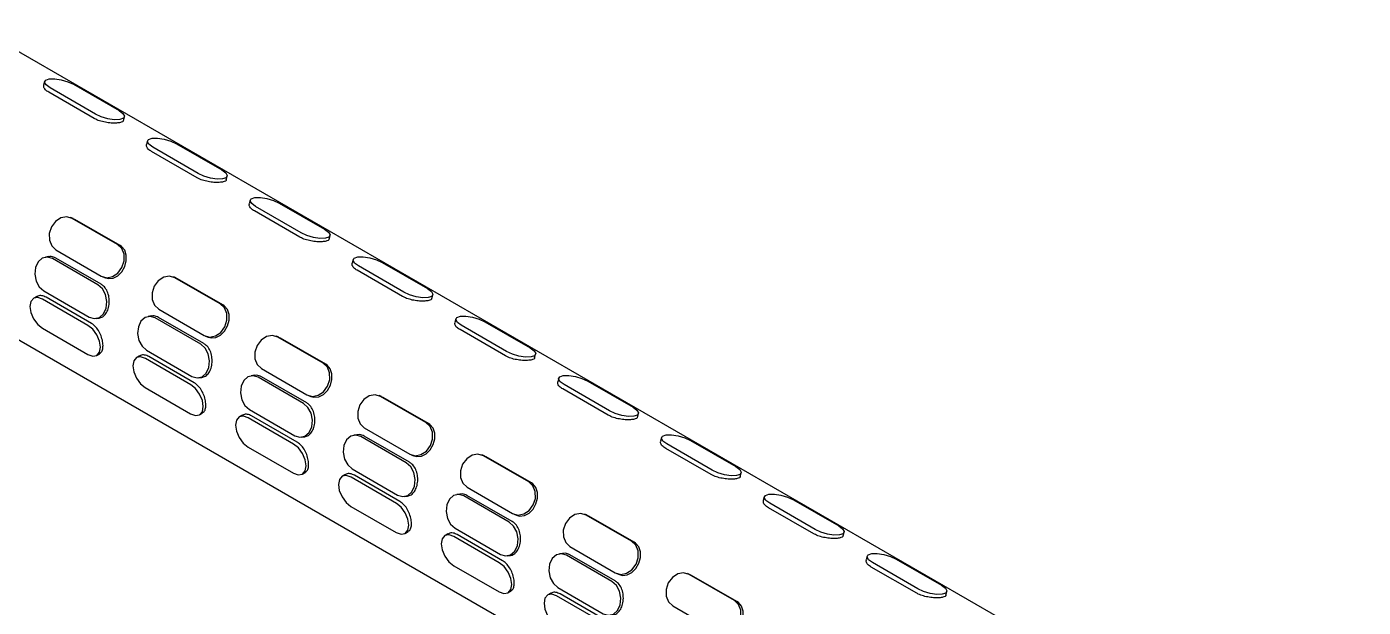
# Model space of a CAD drawing. Extents: x -1084 to 1049, y -151 to 450.
# Drawn here: x -445.6 to -367.4, y 326.7 to 360.7 of the extents above; entities that cross this region are included whole.
import ezdxf

# ---------------------------------------------------------------- set-up
doc = ezdxf.new("R2010")
doc.units = 0
doc.header["$LTSCALE"] = 23.1
doc.header["$MEASUREMENT"] = 0
doc.layers.get('0').update_dxf_attribs({"linetype": 'CONTINUOUS'})

msp = doc.modelspace()

# ---------------------------------------------------------------- linework, layer by layer
at = {"color": 7, "linetype": 'Continuous', "lineweight": 25}
for p, q in [((-309.41427, 280.33027), (-448.57198, 360.6643)), ((-444.52365, 357.46305), (-444.58157, 357.24828)), ((-441.55762, 355.55664), (-444.20901, 357.08726)), ((-442.82702, 357.29645), (-440.17564, 355.76584)), ((-441.62689, 355.29978), (-444.27828, 356.83039)), ((-439.91891, 355.17528), (-439.86099, 355.39005)), ((-438.51385, 353.99366), (-438.57176, 353.77889)), ((-435.61709, 351.83039), (-438.26847, 353.361)), ((-435.54782, 352.08726), (-438.1992, 353.61787)), ((-436.81722, 353.82707), (-434.16583, 352.29645)), ((-433.90911, 351.70589), (-433.85119, 351.92066)), ((-432.50404, 350.52428), (-432.56196, 350.3095)), ((-429.53801, 348.61787), (-432.1894, 350.14848)), ((-430.80741, 350.35768), (-428.15602, 348.82707)), ((-442.85251, 349.44408), (-443.00377, 349.50461)), ((-440.26351, 347.93082), (-442.91489, 349.46143)), ((-442.7621, 349.40029), (-442.85691, 349.43159)), ((-440.11071, 347.86968), (-442.7621, 349.40029)), ((-429.60728, 348.361), (-432.25867, 349.89162)), ((-427.8993, 348.2365), (-427.84138, 348.45127)), ((-455.86232, 348.03569), (-316.70461, 267.70165)), ((-444.30005, 347.22111), (-444.47425, 347.19474)), ((-441.41211, 345.57936), (-444.0635, 347.10997)), ((-441.2243, 345.60779), (-443.87569, 347.1384)), ((-443.86654, 347.61374), (-441.21515, 346.08313)), ((-426.49423, 347.05489), (-426.55215, 346.84012)), ((-424.7976, 346.88829), (-422.14622, 345.35768)), ((-423.59747, 344.89162), (-426.24886, 346.42223)), ((-423.5282, 345.14848), (-426.17959, 346.67909)), ((-441.12627, 346.03995), (-440.975, 345.97943)), ((-436.8427, 345.97469), (-436.99397, 346.03522)), ((-434.2537, 344.46143), (-436.90508, 345.99204)), ((-436.75229, 345.9309), (-436.8471, 345.9622)), ((-434.10091, 344.40029), (-436.75229, 345.9309)), ((-444.98941, 344.88657), (-445.16331, 344.78705)), ((-441.99138, 343.20475), (-444.64277, 344.73536)), ((-444.57322, 345.21985), (-441.92183, 343.68924)), ((-441.79121, 343.31932), (-444.44259, 344.84993)), ((-421.88949, 344.76711), (-421.83157, 344.98188)), ((-437.85673, 344.14436), (-435.20535, 342.61374)), ((-444.64908, 343.03078), (-441.9977, 341.50017)), ((-441.51108, 343.60447), (-441.33689, 343.63084)), ((-438.29025, 343.75172), (-438.46444, 343.72535)), ((-435.40231, 342.10997), (-438.05369, 343.64058)), ((-435.2145, 342.1384), (-437.86588, 343.66901)), ((-420.48443, 343.5855), (-420.54234, 343.37073)), ((-417.5184, 341.67909), (-420.16978, 343.20971)), ((-418.7878, 343.4189), (-416.13641, 341.88829)), ((-435.11647, 342.57057), (-434.9652, 342.51004)), ((-430.83289, 342.5053), (-430.98416, 342.56583)), ((-428.24389, 340.99204), (-430.89528, 342.52265)), ((-430.74249, 342.46152), (-430.8373, 342.49282)), ((-428.0911, 340.9309), (-430.74249, 342.46152)), ((-417.58767, 341.42223), (-420.23905, 342.95284)), ((-441.47716, 341.44848), (-441.30326, 341.54801)), ((-438.9796, 341.41719), (-439.1535, 341.31766)), ((-438.56341, 341.75046), (-435.91203, 340.21985)), ((-415.87969, 341.29773), (-415.82177, 341.5125)), ((-435.98158, 339.73536), (-438.63296, 341.26598)), ((-435.7814, 339.84993), (-438.43279, 341.38054)), ((-431.84693, 340.67497), (-429.19554, 339.14436)), ((-435.50128, 340.13508), (-435.32708, 340.16145)), ((-432.28044, 340.28233), (-432.45464, 340.25597)), ((-429.3925, 338.64059), (-432.04389, 340.1712)), ((-429.20469, 338.66901), (-431.85608, 340.19963)), ((-414.47462, 340.11611), (-414.53254, 339.90134)), ((-412.77799, 339.94952), (-410.1266, 338.4189)), ((-438.63928, 339.56139), (-435.98789, 338.03078)), ((-429.10666, 339.10118), (-428.95539, 339.04065)), ((-424.82309, 339.03592), (-424.97435, 339.09644)), ((-411.57786, 337.95284), (-414.22925, 339.48345)), ((-411.50859, 338.20971), (-414.15998, 339.74032)), ((-422.23409, 337.52265), (-424.88547, 339.05327)), ((-424.73268, 338.99213), (-424.82749, 339.02343)), ((-422.08129, 337.46152), (-424.73268, 338.99213)), ((-435.46735, 337.9791), (-435.29346, 338.07862)), ((-432.9698, 337.9478), (-433.14369, 337.84827)), ((-429.97177, 336.26598), (-432.62316, 337.79659)), ((-432.55361, 338.28107), (-429.90222, 336.75046)), ((-429.7716, 336.38054), (-432.42298, 337.91116)), ((-409.86988, 337.82834), (-409.81196, 338.04311)), ((-426.27063, 336.81295), (-426.44483, 336.78658)), ((-423.19488, 335.19963), (-425.84627, 336.73024)), ((-425.83712, 337.20558), (-423.18573, 335.67497)), ((-432.62947, 336.092), (-429.97808, 334.56139)), ((-429.49147, 336.66569), (-429.31728, 336.69206)), ((-423.38269, 335.1712), (-426.03408, 336.70181)), ((-408.46481, 336.64673), (-408.52273, 336.43195)), ((-405.56806, 334.48345), (-408.21944, 336.01407)), ((-405.49878, 334.74032), (-408.15017, 336.27093)), ((-406.76818, 336.48013), (-404.1168, 334.94952)), ((-423.09685, 335.63179), (-422.94558, 335.57126)), ((-418.81328, 335.56653), (-418.96455, 335.62706)), ((-416.22428, 334.05327), (-418.87566, 335.58388)), ((-418.72287, 335.52274), (-418.81768, 335.55404)), ((-416.07149, 333.99213), (-418.72287, 335.52274)), ((-429.45755, 334.50971), (-429.28365, 334.60924)), ((-426.95999, 334.47841), (-427.13389, 334.37888)), ((-426.5438, 334.81169), (-423.89241, 333.28107)), ((-423.76179, 332.91116), (-426.41317, 334.44177)), ((-403.86007, 334.35895), (-403.80215, 334.57372)), ((-423.96196, 332.79659), (-426.61335, 334.3272)), ((-419.82731, 333.73619), (-417.17593, 332.20558)), ((-423.48166, 333.19631), (-423.30747, 333.22267)), ((-420.26083, 333.34356), (-420.43502, 333.31719)), ((-417.37289, 331.70181), (-420.02427, 333.23242)), ((-417.18508, 331.73024), (-419.83646, 333.26085)), ((-402.45501, 333.17734), (-402.51293, 332.96257)), ((-400.75838, 333.01074), (-398.10699, 331.48013)), ((-426.61966, 332.62262), (-423.96828, 331.092)), ((-417.08705, 332.1624), (-416.93578, 332.10188)), ((-412.80347, 332.09714), (-412.95474, 332.15767)), ((-410.21447, 330.58388), (-412.86586, 332.11449)), ((-412.71307, 332.05335), (-412.80788, 332.08465)), ((-410.06168, 330.52274), (-412.71307, 332.05335)), ((-399.55825, 331.01407), (-402.20963, 332.54468)), ((-399.48898, 331.27093), (-402.14036, 332.80154)), ((-420.53399, 331.3423), (-417.88261, 329.81169)), ((-423.44774, 331.04032), (-423.27384, 331.13985)), ((-420.95018, 331.00902), (-421.12408, 330.9095)), ((-417.95216, 329.3272), (-420.60354, 330.85781)), ((-417.75198, 329.44177), (-420.40337, 330.97238)), ((-397.85027, 330.88956), (-397.79235, 331.10433)), ((-417.47186, 329.72692), (-417.29766, 329.75329)), ((-414.25102, 329.87417), (-414.42522, 329.8478)), ((-411.36308, 328.23242), (-414.01447, 329.76303)), ((-411.17527, 328.26085), (-413.82666, 329.79146)), ((-413.81751, 330.26681), (-411.16612, 328.73619)), ((-396.4452, 329.70795), (-396.50312, 329.49318)), ((-420.60986, 329.15323), (-417.95847, 327.62262)), ((-393.54844, 327.54468), (-396.19983, 329.07529)), ((-393.47917, 327.80154), (-396.13056, 329.33216)), ((-394.74857, 329.54135), (-392.09718, 328.01074)), ((-411.07724, 328.69302), (-410.92597, 328.63249)), ((-406.79367, 328.62775), (-406.94493, 328.68828)), ((-404.20467, 327.11449), (-406.85605, 328.6451)), ((-406.70326, 328.58397), (-406.79807, 328.61527)), ((-404.05187, 327.05335), (-406.70326, 328.58397)), ((-417.43793, 327.57093), (-417.26404, 327.67046)), ((-414.94038, 327.53964), (-415.11427, 327.44011)), ((-411.94235, 325.85781), (-414.59374, 327.38843)), ((-414.52419, 327.87291), (-411.8728, 326.3423)), ((-411.74218, 325.97238), (-414.39356, 327.50299)), ((-391.84046, 327.42018), (-391.78254, 327.63495)), ((-407.8077, 326.79742), (-405.15631, 325.26681))]:
    msp.add_line(p, q, dxfattribs=at)
at = {"color": 7, "linetype": 'Continuous', "lineweight": 25, "flags": 128}
for points in [[(-444.20901, 357.08726), (-444.43826, 357.25792), (-444.5274, 357.41853), (-444.46288, 357.54463), (-444.25451, 357.61703), (-443.93402, 357.62469), (-443.55019, 357.56646), (-443.16147, 357.4512), (-442.82702, 357.29645)], [(-440.17564, 355.76584), (-439.94639, 355.59517), (-439.85724, 355.43457), (-439.92177, 355.30847), (-440.13013, 355.23607), (-440.45063, 355.22841), (-440.83446, 355.28664), (-441.22318, 355.4019), (-441.55762, 355.55664)], [(-438.1992, 353.61787), (-438.42845, 353.78854), (-438.5176, 353.94915), (-438.45307, 354.07525), (-438.24471, 354.14764), (-437.92421, 354.1553), (-437.54038, 354.09707), (-437.15166, 353.98181), (-436.81722, 353.82707)], [(-434.16583, 352.29645), (-433.93658, 352.12579), (-433.84744, 351.96518), (-433.91196, 351.83908), (-434.12033, 351.76669), (-434.44082, 351.75902), (-434.82465, 351.81725), (-435.21337, 351.93251), (-435.54782, 352.08726)], [(-432.1894, 350.14848), (-432.41864, 350.31915), (-432.50779, 350.47976), (-432.44327, 350.60586), (-432.2349, 350.67825), (-431.9144, 350.68591), (-431.53058, 350.62768), (-431.14185, 350.51242), (-430.80741, 350.35768)], [(-442.91489, 349.46143), (-443.23296, 349.55381), (-443.57504, 349.49148), (-443.88906, 349.28393), (-444.12721, 348.96276), (-444.25324, 348.57685), (-444.24796, 348.18497), (-444.11216, 347.84677), (-443.86654, 347.61374)], [(-428.15602, 348.82707), (-427.92678, 348.6564), (-427.83763, 348.49579), (-427.90215, 348.36969), (-428.11052, 348.2973), (-428.43102, 348.28963), (-428.81484, 348.34787), (-429.20357, 348.46313), (-429.53801, 348.61787)], [(-441.21515, 346.08313), (-440.89709, 345.99075), (-440.55501, 346.05308), (-440.24099, 346.26063), (-440.00283, 346.5818), (-439.87681, 346.96771), (-439.88209, 347.35959), (-440.01788, 347.69779), (-440.26351, 347.93082)], [(-440.9706, 345.99191), (-440.79788, 345.93529), (-440.5177, 345.96395), (-440.24737, 346.10419), (-440.01343, 346.34022), (-439.84168, 346.6417), (-439.74985, 346.97299), (-439.74872, 347.30119), (-439.84392, 347.59314), (-440.02977, 347.81491), (-440.11071, 347.86968), (-440.11071, 347.86968)], [(-444.0635, 347.10997), (-444.36474, 347.20074), (-444.65893, 347.13381), (-444.90126, 346.91938), (-445.05486, 346.59008), (-445.09632, 346.19606), (-445.01935, 345.79729), (-444.83566, 345.45449), (-444.57322, 345.21985)], [(-426.17959, 346.67909), (-426.40884, 346.84976), (-426.49798, 347.01037), (-426.43346, 347.13647), (-426.22509, 347.20886), (-425.9046, 347.21653), (-425.52077, 347.1583), (-425.13205, 347.04304), (-424.7976, 346.88829)], [(-441.92183, 343.68924), (-441.62059, 343.59847), (-441.32641, 343.6654), (-441.08407, 343.87983), (-440.93048, 344.20913), (-440.88901, 344.60315), (-440.96598, 345.00192), (-441.14967, 345.34472), (-441.41211, 345.57936)], [(-436.90508, 345.99204), (-437.22315, 346.08442), (-437.56523, 346.02209), (-437.87925, 345.81454), (-438.1174, 345.49337), (-438.24343, 345.10747), (-438.23815, 344.71558), (-438.10236, 344.37738), (-437.85673, 344.14436)], [(-422.14622, 345.35768), (-421.91697, 345.18701), (-421.82782, 345.0264), (-421.89235, 344.9003), (-422.10072, 344.82791), (-422.42121, 344.82025), (-422.80504, 344.87848), (-423.19376, 344.99374), (-423.5282, 345.14848)], [(-444.64277, 344.73536), (-444.92485, 344.83319), (-445.16447, 344.78637), (-445.32515, 344.60204), (-445.38242, 344.30824), (-445.32757, 343.94972), (-445.16894, 343.58105), (-444.93069, 343.25836), (-444.64908, 343.03078)], [(-435.20535, 342.61374), (-434.88728, 342.52136), (-434.5452, 342.58369), (-434.23118, 342.79124), (-433.99303, 343.11242), (-433.867, 343.49832), (-433.87228, 343.8902), (-434.00807, 344.2284), (-434.2537, 344.46143)], [(-434.96079, 342.52252), (-434.78807, 342.4659), (-434.50789, 342.49456), (-434.23756, 342.6348), (-434.00362, 342.87083), (-433.83188, 343.17231), (-433.74004, 343.5036), (-433.73892, 343.8318), (-433.83412, 344.12375), (-434.01996, 344.34553), (-434.10091, 344.40029), (-434.10091, 344.40029)], [(-441.9977, 341.50017), (-441.71561, 341.40234), (-441.47599, 341.44916), (-441.31531, 341.63349), (-441.25804, 341.92729), (-441.3129, 342.28581), (-441.47153, 342.65448), (-441.70978, 342.97717), (-441.99138, 343.20475)], [(-438.05369, 343.64058), (-438.35494, 343.73135), (-438.64912, 343.66442), (-438.89146, 343.44999), (-439.04505, 343.12069), (-439.08652, 342.72667), (-439.00955, 342.3279), (-438.82586, 341.98511), (-438.56341, 341.75046)], [(-420.16978, 343.20971), (-420.39903, 343.38037), (-420.48818, 343.54098), (-420.42365, 343.66708), (-420.21529, 343.73948), (-419.89479, 343.74714), (-419.51096, 343.68891), (-419.12224, 343.57365), (-418.7878, 343.4189)], [(-430.89528, 342.52265), (-431.21334, 342.61504), (-431.55543, 342.55271), (-431.86945, 342.34516), (-432.1076, 342.02398), (-432.23363, 341.63808), (-432.22834, 341.2462), (-432.09255, 340.908), (-431.84693, 340.67497)], [(-435.91203, 340.21985), (-435.61078, 340.12908), (-435.3166, 340.19601), (-435.07426, 340.41045), (-434.92067, 340.73974), (-434.8792, 341.13376), (-434.95617, 341.53253), (-435.13986, 341.87533), (-435.40231, 342.10997)], [(-416.13641, 341.88829), (-415.90716, 341.71762), (-415.81802, 341.55702), (-415.88254, 341.43092), (-416.09091, 341.35852), (-416.4114, 341.35086), (-416.79523, 341.40909), (-417.18395, 341.52435), (-417.5184, 341.67909)], [(-438.63296, 341.26598), (-438.91505, 341.36381), (-439.15467, 341.31699), (-439.31534, 341.13265), (-439.37262, 340.83885), (-439.31776, 340.48033), (-439.15913, 340.11166), (-438.92088, 339.78897), (-438.63928, 339.56139)], [(-429.19554, 339.14436), (-428.87748, 339.05197), (-428.53539, 339.1143), (-428.22137, 339.32185), (-427.98322, 339.64303), (-427.85719, 340.02893), (-427.86248, 340.42081), (-427.99827, 340.75901), (-428.24389, 340.99204)], [(-428.95099, 339.05314), (-428.77827, 338.99652), (-428.49808, 339.02518), (-428.22775, 339.16541), (-427.99381, 339.40145), (-427.82207, 339.70292), (-427.73024, 340.03422), (-427.72911, 340.36242), (-427.82431, 340.65437), (-428.01015, 340.87614), (-428.0911, 340.9309), (-428.0911, 340.9309)], [(-432.04389, 340.1712), (-432.34513, 340.26196), (-432.63931, 340.19504), (-432.88165, 339.9806), (-433.03524, 339.65131), (-433.07671, 339.25728), (-432.99974, 338.85852), (-432.81605, 338.51572), (-432.55361, 338.28107)], [(-414.15998, 339.74032), (-414.38922, 339.91099), (-414.47837, 340.0716), (-414.41385, 340.1977), (-414.20548, 340.27009), (-413.88498, 340.27775), (-413.50116, 340.21952), (-413.11243, 340.10426), (-412.77799, 339.94952)], [(-435.98789, 338.03078), (-435.70581, 337.93295), (-435.46618, 337.97977), (-435.30551, 338.16411), (-435.24824, 338.4579), (-435.30309, 338.81642), (-435.46172, 339.18509), (-435.69997, 339.50778), (-435.98158, 339.73536)], [(-424.88547, 339.05327), (-425.20354, 339.14565), (-425.54562, 339.08332), (-425.85964, 338.87577), (-426.09779, 338.55459), (-426.22382, 338.16869), (-426.21854, 337.77681), (-426.08274, 337.43861), (-425.83712, 337.20558)], [(-429.90222, 336.75046), (-429.60098, 336.65969), (-429.30679, 336.72662), (-429.06446, 336.94106), (-428.91086, 337.27035), (-428.8694, 337.66438), (-428.94637, 338.06314), (-429.13006, 338.40594), (-429.3925, 338.64059)], [(-410.1266, 338.4189), (-409.89736, 338.24824), (-409.80821, 338.08763), (-409.87273, 337.96153), (-410.0811, 337.88914), (-410.4016, 337.88147), (-410.78542, 337.9397), (-411.17415, 338.05496), (-411.50859, 338.20971)], [(-432.62316, 337.79659), (-432.90524, 337.89442), (-433.14486, 337.8476), (-433.30554, 337.66326), (-433.36281, 337.36947), (-433.30795, 337.01094), (-433.14933, 336.64227), (-432.91107, 336.31959), (-432.62947, 336.092)], [(-423.18573, 335.67497), (-422.86767, 335.58259), (-422.52559, 335.64492), (-422.21157, 335.85247), (-421.97341, 336.17364), (-421.84739, 336.55954), (-421.85267, 336.95143), (-421.98846, 337.28963), (-422.23409, 337.52265)], [(-426.03408, 336.70181), (-426.33532, 336.79258), (-426.62951, 336.72565), (-426.87184, 336.51121), (-427.02544, 336.18192), (-427.0669, 335.78789), (-426.98993, 335.38913), (-426.80624, 335.04633), (-426.5438, 334.81169)], [(-422.94118, 335.58375), (-422.76846, 335.52713), (-422.48828, 335.55579), (-422.21795, 335.69602), (-421.98401, 335.93206), (-421.81226, 336.23353), (-421.72043, 336.56483), (-421.7193, 336.89303), (-421.8145, 337.18498), (-422.00035, 337.40675), (-422.08129, 337.46152), (-422.08129, 337.46152)], [(-408.15017, 336.27093), (-408.37942, 336.4416), (-408.46856, 336.60221), (-408.40404, 336.72831), (-408.19567, 336.8007), (-407.87518, 336.80836), (-407.49135, 336.75013), (-407.10263, 336.63487), (-406.76818, 336.48013)], [(-429.97808, 334.56139), (-429.696, 334.46356), (-429.45638, 334.51038), (-429.2957, 334.69472), (-429.23843, 334.98851), (-429.29329, 335.34704), (-429.45191, 335.71571), (-429.69017, 336.03839), (-429.97177, 336.26598)], [(-423.89241, 333.28107), (-423.59117, 333.19031), (-423.29699, 333.25724), (-423.05465, 333.47167), (-422.90106, 333.80097), (-422.85959, 334.19499), (-422.93656, 334.59375), (-423.12025, 334.93655), (-423.38269, 335.1712)], [(-418.87566, 335.58388), (-419.19373, 335.67626), (-419.53581, 335.61393), (-419.84983, 335.40638), (-420.08799, 335.08521), (-420.21401, 334.6993), (-420.20873, 334.30742), (-420.07294, 333.96922), (-419.82731, 333.73619)], [(-426.61335, 334.3272), (-426.89543, 334.42503), (-427.13506, 334.37821), (-427.29573, 334.19387), (-427.353, 333.90008), (-427.29815, 333.54156), (-427.13952, 333.17289), (-426.90127, 332.8502), (-426.61966, 332.62262)], [(-404.1168, 334.94952), (-403.88755, 334.77885), (-403.7984, 334.61824), (-403.86293, 334.49214), (-404.0713, 334.41975), (-404.39179, 334.41208), (-404.77562, 334.47032), (-405.16434, 334.58558), (-405.49878, 334.74032)], [(-417.17593, 332.20558), (-416.85786, 332.1132), (-416.51578, 332.17553), (-416.20176, 332.38308), (-415.96361, 332.70425), (-415.83758, 333.09016), (-415.84286, 333.48204), (-415.97865, 333.82024), (-416.22428, 334.05327)], [(-416.93137, 332.11436), (-416.75865, 332.05774), (-416.47847, 332.0864), (-416.20814, 332.22664), (-415.9742, 332.46267), (-415.80246, 332.76415), (-415.71062, 333.09544), (-415.7095, 333.42364), (-415.8047, 333.71559), (-415.99054, 333.93736), (-416.07149, 333.99213), (-416.07149, 333.99213)], [(-420.02427, 333.23242), (-420.32552, 333.32319), (-420.6197, 333.25626), (-420.86204, 333.04183), (-421.01563, 332.71253), (-421.0571, 332.31851), (-420.98013, 331.91974), (-420.79644, 331.57694), (-420.53399, 331.3423)], [(-402.14036, 332.80154), (-402.36961, 332.97221), (-402.45876, 333.13282), (-402.39424, 333.25892), (-402.18587, 333.33131), (-401.86537, 333.33898), (-401.48154, 333.28075), (-401.09282, 333.16549), (-400.75838, 333.01074)], [(-423.96828, 331.092), (-423.68619, 330.99418), (-423.44657, 331.04099), (-423.2859, 331.22533), (-423.22862, 331.51913), (-423.28348, 331.87765), (-423.44211, 332.24632), (-423.68036, 332.56901), (-423.96196, 332.79659)], [(-412.86586, 332.11449), (-413.18392, 332.20687), (-413.52601, 332.14454), (-413.84003, 331.93699), (-414.07818, 331.61582), (-414.20421, 331.22992), (-414.19892, 330.83803), (-414.06313, 330.49983), (-413.81751, 330.26681)], [(-417.88261, 329.81169), (-417.58136, 329.72092), (-417.28718, 329.78785), (-417.04484, 330.00228), (-416.89125, 330.33158), (-416.84978, 330.7256), (-416.92675, 331.12437), (-417.11044, 331.46717), (-417.37289, 331.70181)], [(-398.10699, 331.48013), (-397.87774, 331.30946), (-397.7886, 331.14885), (-397.85312, 331.02275), (-398.06149, 330.95036), (-398.38198, 330.9427), (-398.76581, 331.00093), (-399.15453, 331.11619), (-399.48898, 331.27093)], [(-420.60354, 330.85781), (-420.88563, 330.95564), (-421.12525, 330.90882), (-421.28592, 330.72449), (-421.3432, 330.43069), (-421.28834, 330.07217), (-421.12971, 329.7035), (-420.89146, 329.38081), (-420.60986, 329.15323)], [(-411.16612, 328.73619), (-410.84806, 328.64381), (-410.50597, 328.70614), (-410.19195, 328.91369), (-409.9538, 329.23487), (-409.82777, 329.62077), (-409.83306, 330.01265), (-409.96885, 330.35085), (-410.21447, 330.58388)], [(-410.92157, 328.64497), (-410.74885, 328.58835), (-410.46866, 328.61701), (-410.19833, 328.75725), (-409.96439, 328.99328), (-409.79265, 329.29476), (-409.70082, 329.62605), (-409.69969, 329.95425), (-409.79489, 330.2462), (-409.98073, 330.46798), (-410.06168, 330.52274), (-410.06168, 330.52274)], [(-414.01447, 329.76303), (-414.31571, 329.8538), (-414.60989, 329.78687), (-414.85223, 329.57244), (-415.00582, 329.24314), (-415.04729, 328.84912), (-414.97032, 328.45035), (-414.78663, 328.10756), (-414.52419, 327.87291)], [(-396.13056, 329.33216), (-396.3598, 329.50282), (-396.44895, 329.66343), (-396.38443, 329.78953), (-396.17606, 329.86193), (-395.85556, 329.86959), (-395.47174, 329.81136), (-395.08301, 329.6961), (-394.74857, 329.54135)], [(-417.95847, 327.62262), (-417.67639, 327.52479), (-417.43676, 327.57161), (-417.27609, 327.75594), (-417.21882, 328.04974), (-417.27367, 328.40826), (-417.4323, 328.77693), (-417.67055, 329.09962), (-417.95216, 329.3272)], [(-411.8728, 326.3423), (-411.57156, 326.25153), (-411.27737, 326.31846), (-411.03504, 326.5329), (-410.88145, 326.86219), (-410.83998, 327.25621), (-410.91695, 327.65498), (-411.10064, 327.99778), (-411.36308, 328.23242)], [(-406.85605, 328.6451), (-407.17412, 328.73749), (-407.5162, 328.67516), (-407.83022, 328.46761), (-408.06837, 328.14643), (-408.1944, 327.76053), (-408.18912, 327.36865), (-408.05332, 327.03045), (-407.8077, 326.79742)], [(-414.59374, 327.38843), (-414.87582, 327.48626), (-415.11544, 327.43944), (-415.27612, 327.2551), (-415.33339, 326.9613), (-415.27853, 326.60278), (-415.11991, 326.23411), (-414.88165, 325.91142), (-414.60005, 325.68384)], [(-392.09718, 328.01074), (-391.86794, 327.84007), (-391.77879, 327.67947), (-391.84331, 327.55337), (-392.05168, 327.48097), (-392.37218, 327.47331), (-392.756, 327.53154), (-393.14473, 327.6468), (-393.47917, 327.80154)], [(-405.15631, 325.26681), (-404.83825, 325.17442), (-404.49617, 325.23675), (-404.18215, 325.4443), (-403.94399, 325.76548), (-403.81797, 326.15138), (-403.82325, 326.54326), (-403.95904, 326.88146), (-404.20467, 327.11449)], [(-404.91176, 325.17559), (-404.73904, 325.11897), (-404.45886, 325.14763), (-404.18853, 325.28786), (-403.95459, 325.5239), (-403.78284, 325.82537), (-403.69101, 326.15667), (-403.68988, 326.48487), (-403.78508, 326.77682), (-403.97093, 326.99859), (-404.05187, 327.05335), (-404.05187, 327.05335)]]:
    msp.add_lwpolyline(points, dxfattribs=at)
at = {"color": 7, "linetype": 'Continuous', "lineweight": 25}
for points, knots in [([(-444.27828, 356.83039), (-444.35189, 356.88038), (-444.49908, 356.98035), (-444.59618, 357.13321), (-444.57758, 357.21239), (-444.56983, 357.24542)], [0, 0, 0, 0, 0.36830259, 0.73651368, 1, 1, 1, 1]), ([(-439.93066, 355.17814), (-439.92968, 355.16834), (-439.92529, 355.1245), (-440.03369, 355.07411), (-440.24742, 355.03132), (-440.5472, 355.02463), (-440.88904, 355.05591), (-441.23638, 355.13022), (-441.48278, 355.22101), (-441.59765, 355.28379), (-441.62689, 355.29978)], [0, 0, 0, 0, 0.04363645, 0.19527609, 0.34587419, 0.49538541, 0.64542521, 0.79679936, 0.9482584, 1, 1, 1, 1]), ([(-438.26847, 353.361), (-438.34208, 353.411), (-438.48927, 353.51096), (-438.58637, 353.66382), (-438.56777, 353.743), (-438.56002, 353.77603)], [0, 0, 0, 0, 0.36830259, 0.73651368, 1, 1, 1, 1]), ([(-433.92085, 351.70875), (-433.91987, 351.69896), (-433.91548, 351.65511), (-434.02389, 351.60472), (-434.23761, 351.56193), (-434.53739, 351.55525), (-434.87923, 351.58652), (-435.22657, 351.66083), (-435.47297, 351.75162), (-435.58784, 351.8144), (-435.61709, 351.83039)], [0, 0, 0, 0, 0.04363645, 0.19527609, 0.34587419, 0.49538541, 0.64542521, 0.79679936, 0.9482584, 1, 1, 1, 1]), ([(-432.25867, 349.89162), (-432.33227, 349.94161), (-432.47946, 350.04158), (-432.57656, 350.19443), (-432.55797, 350.27361), (-432.55021, 350.30664)], [0, 0, 0, 0, 0.36830259, 0.73651368, 1, 1, 1, 1]), ([(-427.91105, 348.23937), (-427.91006, 348.22957), (-427.90567, 348.18572), (-428.01408, 348.13533), (-428.2278, 348.09255), (-428.52759, 348.08586), (-428.86943, 348.11713), (-429.21676, 348.19144), (-429.46316, 348.28223), (-429.57803, 348.34502), (-429.60728, 348.361)], [0, 0, 0, 0, 0.04363645, 0.19527609, 0.34587419, 0.49538541, 0.64542521, 0.79679936, 0.9482584, 1, 1, 1, 1]), ([(-443.87569, 347.1384), (-443.96219, 347.17935), (-444.10019, 347.24469), (-444.24445, 347.21739), (-444.29828, 347.2072)], [0, 0, 0, 0, 0.626818098, 1, 1, 1, 1]), ([(-426.24886, 346.42223), (-426.32247, 346.47222), (-426.46966, 346.57219), (-426.56676, 346.72505), (-426.54816, 346.80423), (-426.54041, 346.83725)], [0, 0, 0, 0, 0.36830259, 0.73651368, 1, 1, 1, 1]), ([(-441.33866, 343.64475), (-441.30555, 343.64627), (-441.19007, 343.65156), (-441.02065, 343.78079), (-440.85462, 344.0157), (-440.75562, 344.33086), (-440.73182, 344.68037), (-440.78834, 345.02906), (-440.92526, 345.33667), (-441.08743, 345.52098), (-441.19653, 345.59017), (-441.2243, 345.60779)], [0, 0, 0, 0, 0.05195514, 0.18122709, 0.31105055, 0.43998233, 0.56798358, 0.69643737, 0.82603354, 0.95570239, 1, 1, 1, 1]), ([(-444.44259, 344.84993), (-444.52536, 344.88617), (-444.69086, 344.95864), (-444.88433, 344.95189), (-444.96275, 344.89081), (-444.98253, 344.8754)], [0, 0, 0, 0, 0.42789486, 0.85568343, 1, 1, 1, 1]), ([(-421.90124, 344.76998), (-421.90026, 344.76018), (-421.89587, 344.71633), (-422.00427, 344.66595), (-422.218, 344.62316), (-422.51778, 344.61647), (-422.85962, 344.64774), (-423.20696, 344.72205), (-423.45336, 344.81284), (-423.56823, 344.87563), (-423.59747, 344.89162)], [0, 0, 0, 0, 0.04363645, 0.19527609, 0.34587419, 0.49538541, 0.64542521, 0.79679936, 0.9482584, 1, 1, 1, 1]), ([(-441.31014, 341.55918), (-441.27485, 341.5792), (-441.18624, 341.62946), (-441.11714, 341.82246), (-441.10199, 342.10043), (-441.16039, 342.4251), (-441.28571, 342.75523), (-441.47144, 343.0522), (-441.65269, 343.23282), (-441.7631, 343.30176), (-441.79121, 343.31932)], [0, 0, 0, 0, 0.09499181, 0.23848861, 0.38099982, 0.52248249, 0.66446537, 0.80771095, 0.95103685, 1, 1, 1, 1]), ([(-437.86588, 343.66901), (-437.95239, 343.70997), (-438.09039, 343.7753), (-438.23464, 343.748), (-438.28848, 343.73781)], [0, 0, 0, 0, 0.6268181, 1, 1, 1, 1]), ([(-420.23905, 342.95284), (-420.31266, 343.00283), (-420.45985, 343.1028), (-420.55695, 343.25566), (-420.53836, 343.33484), (-420.5306, 343.36787)], [0, 0, 0, 0, 0.36830259, 0.73651368, 1, 1, 1, 1]), ([(-438.43279, 341.38054), (-438.51555, 341.41678), (-438.68106, 341.48925), (-438.87452, 341.4825), (-438.95294, 341.42142), (-438.97272, 341.40601)], [0, 0, 0, 0, 0.42789486, 0.85568343, 1, 1, 1, 1]), ([(-435.32885, 340.17536), (-435.29575, 340.17688), (-435.18026, 340.18218), (-435.01084, 340.3114), (-434.84482, 340.54632), (-434.74582, 340.86147), (-434.72202, 341.21098), (-434.77853, 341.55967), (-434.91545, 341.86728), (-435.07763, 342.05159), (-435.18672, 342.12078), (-435.2145, 342.1384)], [0, 0, 0, 0, 0.05195514, 0.18122709, 0.31105055, 0.43998233, 0.56798358, 0.69643737, 0.82603354, 0.95570239, 1, 1, 1, 1]), ([(-415.89143, 341.30059), (-415.89045, 341.29079), (-415.88606, 341.24695), (-415.99447, 341.19656), (-416.20819, 341.15377), (-416.50797, 341.14708), (-416.84981, 341.17836), (-417.19715, 341.25267), (-417.44355, 341.34346), (-417.55842, 341.40624), (-417.58767, 341.42223)], [0, 0, 0, 0, 0.04363645, 0.19527609, 0.34587419, 0.49538541, 0.64542521, 0.79679936, 0.9482584, 1, 1, 1, 1]), ([(-431.85608, 340.19963), (-431.94258, 340.24058), (-432.08058, 340.30591), (-432.22484, 340.27861), (-432.27867, 340.26842)], [0, 0, 0, 0, 0.6268181, 1, 1, 1, 1]), ([(-414.22925, 339.48345), (-414.30285, 339.53345), (-414.45004, 339.63341), (-414.54714, 339.78627), (-414.52855, 339.86545), (-414.52079, 339.89848)], [0, 0, 0, 0, 0.36830259, 0.73651368, 1, 1, 1, 1]), ([(-435.30034, 338.0898), (-435.26504, 338.10981), (-435.17643, 338.16007), (-435.10733, 338.35308), (-435.09219, 338.63104), (-435.15058, 338.95571), (-435.2759, 339.28584), (-435.46164, 339.58281), (-435.64289, 339.76343), (-435.75329, 339.83238), (-435.7814, 339.84993)], [0, 0, 0, 0, 0.094991808, 0.238488615, 0.380999816, 0.522482491, 0.664465365, 0.807710946, 0.95103685, 1, 1, 1, 1]), ([(-429.31905, 336.70597), (-429.28594, 336.70749), (-429.17046, 336.71279), (-429.00103, 336.84201), (-428.83501, 337.07693), (-428.73601, 337.39208), (-428.71221, 337.7416), (-428.76872, 338.09029), (-428.90564, 338.3979), (-429.06782, 338.5822), (-429.17691, 338.6514), (-429.20469, 338.66901)], [0, 0, 0, 0, 0.05195514, 0.18122709, 0.31105055, 0.43998233, 0.56798358, 0.69643737, 0.82603354, 0.95570239, 1, 1, 1, 1]), ([(-432.42298, 337.91116), (-432.50574, 337.9474), (-432.67125, 338.01987), (-432.86472, 338.01312), (-432.94314, 337.95203), (-432.96292, 337.93663)], [0, 0, 0, 0, 0.42789486, 0.85568343, 1, 1, 1, 1]), ([(-409.88163, 337.8312), (-409.88064, 337.82141), (-409.87625, 337.77756), (-409.98466, 337.72717), (-410.19838, 337.68438), (-410.49817, 337.6777), (-410.84001, 337.70897), (-411.18734, 337.78328), (-411.43374, 337.87407), (-411.54861, 337.93685), (-411.57786, 337.95284)], [0, 0, 0, 0, 0.04363645, 0.19527609, 0.34587419, 0.49538541, 0.64542521, 0.79679936, 0.9482584, 1, 1, 1, 1]), ([(-425.84627, 336.73024), (-425.93277, 336.77119), (-426.07077, 336.83653), (-426.21503, 336.80922), (-426.26886, 336.79904)], [0, 0, 0, 0, 0.6268181, 1, 1, 1, 1]), ([(-429.29053, 334.62041), (-429.25524, 334.64043), (-429.16663, 334.69068), (-429.09752, 334.88369), (-429.08238, 335.16166), (-429.14077, 335.48633), (-429.26609, 335.81645), (-429.45183, 336.11342), (-429.63308, 336.29405), (-429.74348, 336.36299), (-429.7716, 336.38054)], [0, 0, 0, 0, 0.09499181, 0.23848861, 0.38099982, 0.52248249, 0.66446537, 0.80771095, 0.95103685, 1, 1, 1, 1]), ([(-408.21944, 336.01407), (-408.29305, 336.06406), (-408.44024, 336.16403), (-408.53734, 336.31688), (-408.51874, 336.39606), (-408.51099, 336.42909)], [0, 0, 0, 0, 0.36830259, 0.73651368, 1, 1, 1, 1]), ([(-423.30924, 333.23659), (-423.27613, 333.2381), (-423.16065, 333.2434), (-422.99123, 333.37263), (-422.8252, 333.60754), (-422.7262, 333.92269), (-422.7024, 334.27221), (-422.75892, 334.6209), (-422.89584, 334.92851), (-423.05801, 335.11281), (-423.16711, 335.18201), (-423.19488, 335.19963)], [0, 0, 0, 0, 0.05195514, 0.18122709, 0.31105055, 0.43998233, 0.56798358, 0.69643737, 0.82603354, 0.95570239, 1, 1, 1, 1]), ([(-426.41317, 334.44177), (-426.49594, 334.47801), (-426.66144, 334.55048), (-426.85491, 334.54373), (-426.93333, 334.48265), (-426.95311, 334.46724)], [0, 0, 0, 0, 0.42789486, 0.85568343, 1, 1, 1, 1]), ([(-403.87182, 334.36182), (-403.87084, 334.35202), (-403.86645, 334.30817), (-403.97485, 334.25778), (-404.18858, 334.215), (-404.48836, 334.20831), (-404.8302, 334.23958), (-405.17754, 334.31389), (-405.42394, 334.40468), (-405.53881, 334.46747), (-405.56806, 334.48345)], [0, 0, 0, 0, 0.04363645, 0.19527609, 0.34587419, 0.49538541, 0.64542521, 0.79679936, 0.9482584, 1, 1, 1, 1]), ([(-423.28072, 331.15102), (-423.24543, 331.17104), (-423.15682, 331.2213), (-423.08772, 331.4143), (-423.07257, 331.69227), (-423.13097, 332.01694), (-423.25629, 332.34706), (-423.44203, 332.64404), (-423.62327, 332.82466), (-423.73368, 332.8936), (-423.76179, 332.91116)], [0, 0, 0, 0, 0.09499181, 0.23848861, 0.38099982, 0.52248249, 0.66446537, 0.80771095, 0.95103685, 1, 1, 1, 1]), ([(-419.83646, 333.26085), (-419.92297, 333.3018), (-420.06097, 333.36714), (-420.20522, 333.33984), (-420.25906, 333.32965)], [0, 0, 0, 0, 0.6268181, 1, 1, 1, 1]), ([(-402.20963, 332.54468), (-402.28324, 332.59467), (-402.43043, 332.69464), (-402.52753, 332.8475), (-402.50894, 332.92668), (-402.50118, 332.9597)], [0, 0, 0, 0, 0.36830259, 0.73651368, 1, 1, 1, 1]), ([(-417.29943, 329.7672), (-417.26633, 329.76872), (-417.15084, 329.77401), (-416.98142, 329.90324), (-416.8154, 330.13815), (-416.7164, 330.45331), (-416.6926, 330.80282), (-416.74911, 331.15151), (-416.88603, 331.45912), (-417.04821, 331.64343), (-417.1573, 331.71262), (-417.18508, 331.73024)], [0, 0, 0, 0, 0.051955144, 0.18122709, 0.311050553, 0.439982326, 0.567983578, 0.696437367, 0.826033544, 0.955702389, 1, 1, 1, 1]), ([(-420.40337, 330.97238), (-420.48613, 331.00862), (-420.65164, 331.08109), (-420.8451, 331.07434), (-420.92352, 331.01326), (-420.9433, 330.99785)], [0, 0, 0, 0, 0.42789486, 0.85568343, 1, 1, 1, 1]), ([(-397.86201, 330.89243), (-397.86103, 330.88263), (-397.85664, 330.83878), (-397.96505, 330.7884), (-398.17877, 330.74561), (-398.47855, 330.73892), (-398.82039, 330.77019), (-399.16773, 330.8445), (-399.41413, 330.93529), (-399.529, 330.99808), (-399.55825, 331.01407)], [0, 0, 0, 0, 0.04363645, 0.19527609, 0.34587419, 0.49538541, 0.64542521, 0.79679936, 0.9482584, 1, 1, 1, 1]), ([(-413.82666, 329.79146), (-413.91316, 329.83242), (-414.05116, 329.89775), (-414.19542, 329.87045), (-414.24925, 329.86026)], [0, 0, 0, 0, 0.626818098, 1, 1, 1, 1]), ([(-417.27092, 327.68163), (-417.23562, 327.70165), (-417.14701, 327.75191), (-417.07791, 327.94491), (-417.06277, 328.22288), (-417.12116, 328.54755), (-417.24648, 328.87768), (-417.43222, 329.17465), (-417.61347, 329.35527), (-417.72387, 329.42421), (-417.75198, 329.44177)], [0, 0, 0, 0, 0.09499181, 0.23848861, 0.38099982, 0.52248249, 0.66446537, 0.80771095, 0.95103685, 1, 1, 1, 1]), ([(-396.19983, 329.07529), (-396.27343, 329.12528), (-396.42062, 329.22525), (-396.51772, 329.37811), (-396.49913, 329.45729), (-396.49137, 329.49032)], [0, 0, 0, 0, 0.36830259, 0.73651368, 1, 1, 1, 1]), ([(-411.28963, 326.29781), (-411.25652, 326.29933), (-411.14104, 326.30463), (-410.97162, 326.43385), (-410.80559, 326.66877), (-410.70659, 326.98392), (-410.68279, 327.33343), (-410.7393, 327.68212), (-410.87622, 327.98973), (-411.0384, 328.17404), (-411.14749, 328.24323), (-411.17527, 328.26085)], [0, 0, 0, 0, 0.05195514, 0.18122709, 0.31105055, 0.43998233, 0.56798358, 0.69643737, 0.82603354, 0.95570239, 1, 1, 1, 1]), ([(-414.39356, 327.50299), (-414.47632, 327.53923), (-414.64183, 327.6117), (-414.8353, 327.60495), (-414.91372, 327.54387), (-414.9335, 327.52846)], [0, 0, 0, 0, 0.42789486, 0.85568343, 1, 1, 1, 1]), ([(-391.85221, 327.42304), (-391.85122, 327.41324), (-391.84683, 327.3694), (-391.95524, 327.31901), (-392.16896, 327.27622), (-392.46875, 327.26953), (-392.81059, 327.30081), (-393.15792, 327.37512), (-393.40432, 327.46591), (-393.51919, 327.52869), (-393.54844, 327.54468)], [0, 0, 0, 0, 0.04363645, 0.19527609, 0.34587419, 0.49538541, 0.64542521, 0.79679936, 0.9482584, 1, 1, 1, 1])]:
    msp.add_open_spline(points, degree=3, knots=knots, dxfattribs=at)

doc.saveas('drawing.dxf')
